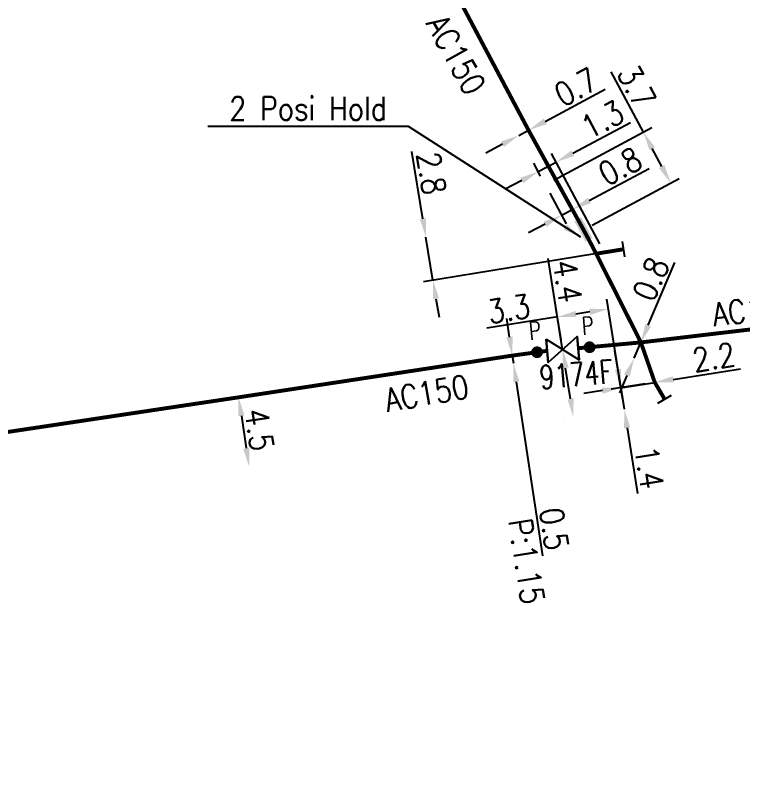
# Model space of a CAD drawing. Header units: millimetres. Extents: x 150998 to 151977, y 126997 to 128005.
# Drawn here: x 151153.56 to 151200.18, y 127582.69 to 127631.29 of the extents above; entities that cross this region are included whole.
import ezdxf
from ezdxf.enums import TextEntityAlignment as Align

# ---------------------------------------------------------------- set-up
doc = ezdxf.new("R2010")
doc.units = ezdxf.units.MM
doc.header["$PDMODE"] = 34
doc.linetypes.add('L_100_AP', pattern=[14, 10, -1.5, 1, -1.5])
doc.layers.get('0').update_dxf_attribs({"linetype": 'CONTINUOUS'})
doc.layers.get('DEFPOINTS').update_dxf_attribs({"linetype": 'CONTINUOUS'})
for name, color, linetype in [('L_140', 3, 'CONTINUOUS'), ('L_300', 7, 'CONTINUOUS'), ('L_340', 7, 'CONTINUOUS')]:
    doc.layers.add(name, color=color, linetype=linetype)
doc.styles.add('G_ROMANS', font='ROMANS.SHX', dxfattribs={"width": 0.75})
doc.styles.get("Standard").update_dxf_attribs({"font": 'romans.shx', "width": 0.85})
doc.dimstyles.get("Standard").update_dxf_attribs({"dimtxt": 1.5, "dimasz": 1.2, "dimexe": 0.625, "dimexo": 0.625, "dimgap": 0.25, "dimtad": 1, "dimdec": 1, "dimzin": 0, "dimdsep": 46, "dimtxsty": 'Standard', "dimcen": -0.5, "dimadec": 0, "dimazin": 0, "dimtfac": 1, "dimtdec": 1, "dimtmove": 0, "dimatfit": 3, "dimfxl": 0, "dimtolj": 1, "dimtzin": 0, "dimarcsym": 0})

# ---------------------------------------------------------------- blocks, each defined once
blk = doc.blocks.new('*D503')
at = {"layer": 'DEFPOINTS', "color": 0, "linetype": 'Continuous', "transparency": 16777216}
for p in [(151191.562, 127612.472), (151188.633, 127609.872), (151192.581, 127606.042)]:
    blk.add_point(p, dxfattribs=at)
at = {"layer": 'L_300', "color": 0, "linetype": 'Continuous', "lineweight": -2, "transparency": 16777216}
for p, q in [((151192.483, 127606.66), (151191.464, 127613.09)), ((151188.535, 127610.489), (151188.205, 127612.573)), ((151190.376, 127612.285), (151189.488, 127612.144)), ((151188.302, 127611.956), (151183.781, 127611.239))]:
    blk.add_line(p, q, dxfattribs=at)
at = {"layer": 'L_300', "color": 0, "linetype": 'Continuous', "transparency": 16777216}
for points in [[(151189.456, 127612.341), (151189.519, 127611.946), (151188.302, 127611.956)], [(151190.345, 127612.482), (151190.408, 127612.087), (151191.562, 127612.472)]]:
    blk.add_solid(points, dxfattribs=at)
at = {"layer": 'L_300', "color": 0, "linetype": 'Continuous', "transparency": 16777216, "insert": (151185.19, 127612.475), "char_height": 1.5, "attachment_point": 5, "rotation": 9.0042}
blk.add_mtext('\\A1;3.3', dxfattribs=at)
blk = doc.blocks.new('*D504')
at = {"layer": 'DEFPOINTS', "color": 0, "linetype": 'Continuous', "transparency": 16777216}
for p in [(151188.633, 127609.872), (151189.321, 127605.526), (151189.321, 127605.526)]:
    blk.add_point(p, dxfattribs=at)
at = {"layer": 'L_300', "color": 0, "linetype": 'Continuous', "lineweight": -2, "transparency": 16777216}
for p, q in [((151188.633, 127609.872), (151187.709, 127615.701)), ((151189.133, 127606.711), (151188.82, 127608.686)), ((151188.704, 127605.428), (151188.704, 127605.428))]:
    blk.add_line(p, q, dxfattribs=at)
at = {"layer": 'L_300', "color": 0, "linetype": 'Continuous', "transparency": 16777216}
for points in [[(151189.018, 127608.718), (151188.623, 127608.655), (151188.633, 127609.872)], [(151189.331, 127606.742), (151188.936, 127606.68), (151189.321, 127605.526)]]:
    blk.add_solid(points, dxfattribs=at)
at = {"layer": 'L_300', "color": 0, "linetype": 'Continuous', "transparency": 16777216, "insert": (151188.95, 127614.261), "char_height": 1.5, "attachment_point": 5, "rotation": 279.0042}
blk.add_mtext('\\A1;4.4', dxfattribs=at)
blk = doc.blocks.new('*D505')
at = {"layer": 'DEFPOINTS', "color": 0, "linetype": 'Continuous', "transparency": 16777216}
for p in [(151185.408, 127609.483), (151185.482, 127608.988), (151185.482, 127608.988)]:
    blk.add_point(p, dxfattribs=at)
at = {"layer": 'L_140', "color": 0, "linetype": 'Continuous', "lineweight": -2, "transparency": 16777216}
for p, q in [((151185.23, 127610.669), (151185.052, 127611.856)), ((151185.408, 127609.483), (151185.482, 127608.988)), ((151185.66, 127607.802), (151187.331, 127596.661))]:
    blk.add_line(p, q, dxfattribs=at)
at = {"layer": 'L_140', "color": 0, "linetype": 'Continuous', "transparency": 16777216}
for points in [[(151185.428, 127610.699), (151185.032, 127610.64), (151185.408, 127609.483)], [(151185.858, 127607.831), (151185.462, 127607.772), (151185.482, 127608.988)]]:
    blk.add_solid(points, dxfattribs=at)
at = {"layer": 'L_140', "color": 0, "linetype": 'Continuous', "transparency": 16777216, "insert": (151188.085, 127598.378), "char_height": 1.5, "attachment_point": 5, "rotation": 278.5304}
blk.add_mtext('\\A1;0.5', dxfattribs=at)
blk = doc.blocks.new('*D507')
at = {"layer": 'DEFPOINTS', "color": 0, "linetype": 'Continuous', "transparency": 16777216}
for p in [(151179.874, 127617.069), (151179.874, 127617.069), (151191.312, 127616.097)]:
    blk.add_point(p, dxfattribs=at)
at = {"layer": 'L_340', "color": 0, "linetype": 'Continuous', "lineweight": -2, "transparency": 16777216}
for p, q in [((151179.681, 127618.254), (151178.978, 127622.568)), ((151180.325, 127614.306), (151179.874, 127617.069)), ((151190.695, 127615.996), (151179.708, 127614.205)), ((151180.518, 127613.122), (151180.711, 127611.937))]:
    blk.add_line(p, q, dxfattribs=at)
at = {"layer": 'L_340', "color": 0, "linetype": 'Continuous', "transparency": 16777216}
for points in [[(151179.879, 127618.286), (151179.484, 127618.222), (151179.874, 127617.069)], [(151180.715, 127613.154), (151180.32, 127613.089), (151180.325, 127614.306)]]:
    blk.add_solid(points, dxfattribs=at)
at = {"layer": 'L_340', "color": 0, "linetype": 'Continuous', "transparency": 16777216, "insert": (151180.22, 127621.164), "char_height": 1.5, "attachment_point": 5, "rotation": 279.2586}
blk.add_mtext('\\A1;2.8', dxfattribs=at)
blk = doc.blocks.new('*D508')
at = {"layer": 'DEFPOINTS', "color": 0, "linetype": 'Continuous', "transparency": 16777216}
for p in [(151186.447, 127623.919), (151185.83, 127623.589), (151185.83, 127623.589)]:
    blk.add_point(p, dxfattribs=at)
at = {"layer": 'L_140', "color": 0, "linetype": 'Continuous', "lineweight": -2, "transparency": 16777216}
for p, q in [((151187.505, 127624.485), (151191.36, 127626.547)), ((151185.83, 127623.589), (151186.447, 127623.919)), ((151184.772, 127623.023), (151183.714, 127622.457))]:
    blk.add_line(p, q, dxfattribs=at)
at = {"layer": 'L_140', "color": 0, "linetype": 'Continuous', "transparency": 16777216}
for points in [[(151187.411, 127624.662), (151187.6, 127624.309), (151186.447, 127623.919)], [(151184.677, 127623.199), (151184.866, 127622.847), (151185.83, 127623.589)]]:
    blk.add_solid(points, dxfattribs=at)
at = {"layer": 'L_140', "color": 0, "linetype": 'Continuous', "transparency": 16777216, "insert": (151189.49, 127626.681), "char_height": 1.5, "attachment_point": 5, "rotation": 28.1451}
blk.add_mtext('\\A1;0.7', dxfattribs=at)
blk = doc.blocks.new('*D509')
at = {"layer": 'DEFPOINTS', "color": 0, "linetype": 'Continuous', "transparency": 16777216}
for p in [(151187.518, 127620.434), (151188.568, 127618.47), (151190.3, 127616.929)]:
    blk.add_point(p, dxfattribs=at)
at = {"layer": 'L_140', "color": 0, "linetype": 'Continuous', "lineweight": -2, "transparency": 16777216}
for p, q in [((151190.332, 127619.414), (151194.186, 127621.476)), ((151187.812, 127619.883), (151188.863, 127617.919)), ((151190.005, 127617.48), (151188.979, 127619.399)), ((151188.568, 127618.47), (151189.274, 127618.847)), ((151187.51, 127617.904), (151186.452, 127617.338))]:
    blk.add_line(p, q, dxfattribs=at)
at = {"layer": 'L_140', "color": 0, "linetype": 'Continuous', "transparency": 16777216}
for points in [[(151190.237, 127619.59), (151190.426, 127619.237), (151189.274, 127618.847)], [(151187.416, 127618.08), (151187.605, 127617.728), (151188.568, 127618.47)]]:
    blk.add_solid(points, dxfattribs=at)
at = {"layer": 'L_140', "color": 0, "linetype": 'Continuous', "transparency": 16777216, "insert": (151192.316, 127621.609), "char_height": 1.5, "attachment_point": 5, "rotation": 28.1451}
blk.add_mtext('\\A1;0.8', dxfattribs=at)
blk = doc.blocks.new('*D510')
at = {"layer": 'DEFPOINTS', "color": 0, "linetype": 'Continuous', "transparency": 16777216}
for p in [(151187.072, 127621.268), (151187.518, 127620.434), (151191.312, 127616.097)]:
    blk.add_point(p, dxfattribs=at)
at = {"layer": 'L_340', "color": 0, "linetype": 'Continuous', "lineweight": -2, "transparency": 16777216}
for p, q in [((151189.276, 127622.447), (151192.97, 127624.423)), ((151191.017, 127616.648), (151187.923, 127622.432)), ((151187.072, 127621.268), (151188.218, 127621.881)), ((151187.223, 127620.985), (151186.777, 127621.819)), ((151186.014, 127620.702), (151184.956, 127620.136))]:
    blk.add_line(p, q, dxfattribs=at)
at = {"layer": 'L_340', "color": 0, "linetype": 'Continuous', "transparency": 16777216}
for points in [[(151189.182, 127622.623), (151189.37, 127622.271), (151188.218, 127621.881)], [(151185.919, 127620.878), (151186.108, 127620.525), (151187.072, 127621.268)]]:
    blk.add_solid(points, dxfattribs=at)
at = {"layer": 'L_340', "color": 0, "linetype": 'Continuous', "transparency": 16777216, "insert": (151191.18, 127624.6), "char_height": 1.5, "attachment_point": 5, "rotation": 28.1451}
blk.add_mtext('\\A1;1.3', dxfattribs=at)
blk = doc.blocks.new('*D511')
at = {"layer": 'DEFPOINTS', "color": 0, "linetype": 'Continuous', "transparency": 16777216}
for p in [(151193.646, 127610.328), (151193.215, 127609.316), (151193.215, 127609.316)]:
    blk.add_point(p, dxfattribs=at)
at = {"layer": 'L_140', "color": 0, "linetype": 'Continuous', "lineweight": -2, "transparency": 16777216}
for p, q in [((151194.116, 127611.432), (151195.829, 127615.454)), ((151193.215, 127609.316), (151193.646, 127610.328)), ((151192.745, 127608.212), (151192.274, 127607.108))]:
    blk.add_line(p, q, dxfattribs=at)
at = {"layer": 'L_140', "color": 0, "linetype": 'Continuous', "transparency": 16777216}
for points in [[(151193.932, 127611.511), (151194.3, 127611.354), (151193.646, 127610.328)], [(151192.561, 127608.291), (151192.929, 127608.134), (151193.215, 127609.316)]]:
    blk.add_solid(points, dxfattribs=at)
at = {"layer": 'L_140', "color": 0, "linetype": 'Continuous', "transparency": 16777216, "insert": (151194.287, 127614.387), "char_height": 1.5, "attachment_point": 5, "rotation": 66.9325}
blk.add_mtext('\\A1;0.8', dxfattribs=at)
blk = doc.blocks.new('L_300_05')
at = {"color": 0, "linetype": 'Continuous'}
for p, q in [((-1, 0.75), (-1, -0.75)), ((1, 0.75), (1, -0.75))]:
    blk.add_line(p, q, dxfattribs=at)
at = {"flags": 128}
blk.add_lwpolyline([(-1, 0.75), (1, -0.75), (1, 0.75), (-1, -0.75), (-1, 0.75)], dxfattribs=at)
at = {"color": 0, "linetype": 'Continuous', "style": 'G_ROMANS', "width": 0.75}
blk.add_attdef('NUM', text='', height=1.5, dxfattribs=at).set_placement((0, 2.75), align=Align.MIDDLE)
at = {"color": 0, "linetype": 'Continuous', "style": 'G_ROMANS', "width": 0.75, "flags": 3}
for tag, p in [('DEF_LEG', (0, -2.75)), ('DEF_COUP', (0, -5.25)), ('DEF_TYPE', (0, -7.75))]:
    blk.add_attdef(tag, text='', height=1.2, dxfattribs=at).set_placement(p, align=Align.MIDDLE)
blk = doc.blocks.new('L_300_12')
at = {"color": 0, "linetype": 'Continuous', "const_width": 0.497, "flags": 128}
blk.add_lwpolyline([(-0.252, 0, 1), (0.252, 0, 1)], format="xyb", close=True, dxfattribs=at)
at = {"color": 0, "linetype": 'Continuous', "style": 'G_ROMANS', "width": 0.75}
blk.add_text('P', height=1.5, dxfattribs=at).set_placement((0, 1.85), align=Align.MIDDLE)
at = {"color": 0, "linetype": 'Continuous', "style": 'G_ROMANS', "width": 0.75, "flags": 3}
for tag, p in [('DEF_LEG', (0, -5)), ('DEF_COUP', (0, -7.5)), ('DEF_TYPE', (0, -10))]:
    blk.add_attdef(tag, text='', height=1.2, dxfattribs=at).set_placement(p, align=Align.MIDDLE)
blk = doc.blocks.new('L_340_07')
at = {"color": 0, "linetype": 'Continuous', "flags": 128}
blk.add_lwpolyline([(1.25, -0.5), (1.25, 0.5)], dxfattribs=at)
at = {"color": 0, "linetype": 'Continuous', "const_width": 0.25, "flags": 128}
blk.add_lwpolyline([(0, 0), (1.25, 0)], dxfattribs=at)
at = {"color": 0, "linetype": 'Continuous', "style": 'G_ROMANS', "width": 0.75, "flags": 3}
for tag, p in [('DEF_LEG', (0.723, -3.465)), ('DEF_COUP', (0.723, -5.965)), ('DEF_TYPE', (0.723, -8.465))]:
    blk.add_attdef(tag, text='', height=1.2, dxfattribs=at).set_placement(p, align=Align.MIDDLE)
blk = doc.blocks.new('*D512')
at = {"layer": 'DEFPOINTS', "color": 0, "linetype": 'Continuous', "transparency": 16777216}
for p in [(151193.806, 127623.798), (151187.518, 127620.434), (151189.968, 127617.549)]:
    blk.add_point(p, dxfattribs=at)
at = {"layer": 'L_340', "color": 0, "linetype": 'Continuous', "lineweight": -2, "transparency": 16777216}
for p, q in [((151193.806, 127623.798), (151191.744, 127627.653)), ((151188.069, 127620.729), (151194.357, 127624.093)), ((151194.985, 127621.594), (151194.372, 127622.74)), ((151190.519, 127617.844), (151196.102, 127620.83))]:
    blk.add_line(p, q, dxfattribs=at)
at = {"layer": 'L_340', "color": 0, "linetype": 'Continuous', "transparency": 16777216}
for points in [[(151194.548, 127622.834), (151194.195, 127622.646), (151193.806, 127623.798)], [(151195.161, 127621.688), (151194.809, 127621.499), (151195.551, 127620.536)]]:
    blk.add_solid(points, dxfattribs=at)
at = {"layer": 'L_340', "color": 0, "linetype": 'Continuous', "transparency": 16777216, "insert": (151193.373, 127626.726), "char_height": 1.5, "attachment_point": 5, "rotation": 298.1451}
blk.add_mtext('\\A1;3.7', dxfattribs=at)
blk = doc.blocks.new('L_340_02')
at = {"color": 0, "linetype": 'Continuous'}
blk.add_solid([(-0.75, 0.5), (0.75, 0.5), (-0.75, 0), (0.75, 0)], dxfattribs=at)
at = {"color": 0, "linetype": 'Continuous', "width": 0.75, "flags": 3}
for tag, p in [('DEF_LEG', (0, -4.5)), ('DEF_COUP', (0, -7)), ('DEF_TYPE', (0, -9.5))]:
    blk.add_attdef(tag, text='', height=1.2, dxfattribs=at).set_placement(p, align=Align.MIDDLE)
blk = doc.blocks.new('*D515')
at = {"layer": 'DEFPOINTS', "color": 0, "linetype": 'Continuous', "transparency": 16777216}
for p in [(151167.867, 127606.81), (151168.546, 127602.362), (151168.546, 127602.362)]:
    blk.add_point(p, dxfattribs=at)
at = {"layer": 'L_140', "color": 0, "linetype": 'Continuous', "lineweight": -2, "transparency": 16777216}
blk.add_line((151168.048, 127605.624), (151168.365, 127603.548), dxfattribs=at)
at = {"layer": 'L_140', "color": 0, "linetype": 'Continuous', "transparency": 16777216}
for points in [[(151168.245, 127605.654), (151167.85, 127605.594), (151167.867, 127606.81)], [(151168.563, 127603.578), (151168.167, 127603.518), (151168.546, 127602.362)]]:
    blk.add_solid(points, dxfattribs=at)
at = {"layer": 'L_140', "color": 0, "linetype": 'Continuous', "transparency": 16777216, "insert": (151169.195, 127604.737), "char_height": 1.5, "attachment_point": 5, "rotation": 278.6857}
blk.add_mtext('\\A1;4.5', dxfattribs=at)
blk = doc.blocks.new('*D917')
at = {"layer": 'DEFPOINTS', "color": 0, "linetype": 'Continuous', "transparency": 16777216}
for p in [(151194.534, 127607.769), (151192.581, 127606.042), (151192.581, 127606.042)]:
    blk.add_point(p, dxfattribs=at)
at = {"layer": 'L_340', "color": 0, "linetype": 'Continuous', "lineweight": -2, "transparency": 16777216}
for p, q in [((151192.174, 127608.61), (151191.986, 127609.795)), ((151193.917, 127607.672), (151191.744, 127607.327)), ((151192.361, 127607.425), (151192.581, 127606.042)), ((151192.768, 127604.857), (151193.434, 127600.659))]:
    blk.add_line(p, q, dxfattribs=at)
at = {"layer": 'L_340', "color": 0, "linetype": 'Continuous', "transparency": 16777216}
for points in [[(151192.371, 127608.642), (151191.976, 127608.579), (151192.361, 127607.425)], [(151192.966, 127604.888), (151192.571, 127604.826), (151192.581, 127606.042)]]:
    blk.add_solid(points, dxfattribs=at)
at = {"layer": 'L_340', "color": 0, "linetype": 'Continuous', "transparency": 16777216, "insert": (151194.183, 127602.322), "char_height": 1.5, "attachment_point": 5, "rotation": 279.0042}
blk.add_mtext('\\A1;1.4', dxfattribs=at)
blk = doc.blocks.new('*D918')
at = {"layer": 'DEFPOINTS', "color": 0, "linetype": 'Continuous', "transparency": 16777216}
for p in [(151194.534, 127607.769), (151192.361, 127607.425), (151192.581, 127606.042)]:
    blk.add_point(p, dxfattribs=at)
at = {"layer": 'L_340', "color": 0, "linetype": 'Continuous', "lineweight": -2, "transparency": 16777216}
for p, q in [((151195.72, 127607.957), (151200.037, 127608.641)), ((151192.483, 127606.66), (151192.264, 127608.042)), ((151192.361, 127607.425), (151194.534, 127607.769)), ((151191.176, 127607.237), (151189.991, 127607.049))]:
    blk.add_line(p, q, dxfattribs=at)
at = {"layer": 'L_340', "color": 0, "linetype": 'Continuous', "transparency": 16777216}
for points in [[(151195.688, 127608.155), (151195.751, 127607.76), (151194.534, 127607.769)], [(151191.145, 127607.435), (151191.208, 127607.04), (151192.361, 127607.425)]]:
    blk.add_solid(points, dxfattribs=at)
at = {"layer": 'L_340', "color": 0, "linetype": 'Continuous', "transparency": 16777216, "insert": (151198.314, 127609.381), "char_height": 1.5, "attachment_point": 5, "rotation": 9.0042}
blk.add_mtext('\\A1;2.2', dxfattribs=at)

msp = doc.modelspace()

# ---------------------------------------------------------------- linework, layer by layer
at = {"layer": 'L_140', "linetype": 'L_100_AP'}
msp.add_lwpolyline([(151136.421, 127716.047, 0.25, 0.25, 0), (151141.964, 127705.94, 0.25, 0.25, 0), (151147.327, 127696.184, 0.25, 0.25, 0), (151159.116, 127674.447, 0.25, 0.25, 0), (151169.259, 127655.827, 0.25, 0.25, 0), (151178.034, 127639.624, 0.25, 0.25, 0), (151181.598, 127633.06, 0.25, 0.25, 0), (151181.598, 127633.06, 0.25, 0.25, 0), (151186.447, 127623.919, 0.25, 0.25, 0), (151189.968, 127617.549, 0.25, 0.25, 0), (151190.3, 127616.929, 0.25, 0.25, 0), (151190.779, 127616.01, 0.25, 0.25, 0), (151193.646, 127610.328, 0.25, 0.25, 0), (151194.534, 127607.769, 0, 0, 0)], format="xyseb", dxfattribs=at)
at = {"layer": 'L_140', "linetype": 'L_100_AP', "const_width": 0.25, "flags": 128}
msp.add_lwpolyline([(151191.312, 127616.097), (151190.779, 127616.01)], dxfattribs=at)
at = {"layer": 'L_140', "linetype": 'L_100_AP', "flags": 128}
for points in [[(151210.535, 127612.269, 0.25, 0.25, 0), (151210.137, 127612.206, 0.25, 0.25, 0), (151209.742, 127612.144, 0.25, 0.25, 0), (151208.936, 127612.089, 0.25, 0.25, 0), (151208.039, 127612.028, 0.25, 0.25, 0), (151193.646, 127610.328, 0.25, 0.25, 0), (151189.629, 127609.956, 0.25, 0.25, 0), (151189.629, 127609.956, 0, 0, 0)], [(151121.531, 127582.815, 0.25, 0.25, 0), (151129.289, 127587.426, 0.25, 0.25, 0), (151130.162, 127587.947, 0.25, 0.25, 0), (151134.633, 127594.867, 0.25, 0.25, 0), (151139.097, 127602.506, 0.25, 0.25, 0), (151141.104, 127602.788, 0.25, 0.25, 0), (151146.472, 127603.599, 0.25, 0.25, 0), (151167.867, 127606.81, 0.25, 0.25, 0), (151185.408, 127609.483, 0.25, 0.25, 0), (151187.636, 127609.787, 0, 0, 0)]]:
    msp.add_lwpolyline(points, format="xyseb", dxfattribs=at)

# ---------------------------------------------------------------- block references
at = {"layer": 'L_300', "yscale": 0.75, "zscale": 0.7499999999999999}
for p, xscale, rotation in [((151186.993, 127609.699), 0.7499999999872368, 5.310057650003856), ((151190.36, 127610.018), 0.7499999999924108, 4.842696658958559)]:
    msp.add_blockref('L_300_12', p, dxfattribs=dict(at, xscale=xscale, rotation=rotation))
at = {"layer": 'L_300'}
ref = msp.add_blockref('L_300_05', (151188.633, 127609.872), dxfattribs=dict(at, rotation=4.842696659972426))
ref.add_attrib('NUM', '9174F', dxfattribs={"layer": '0', "color": 0, "linetype": 'Continuous', "height": 1.5, "rotation": 4.8427, "width": 0.75}).set_placement((151189.5, 127608.278), align=Align.MIDDLE_CENTER)
at = {"layer": 'L_340'}
for name, p, rotation in [('L_340_02', (151189.742, 127617.438), 298.5952782707825), ('L_340_07', (151191.312, 127616.097), 9.25856230772706), ('L_340_07', (151194.534, 127607.769), 300.3598029644602)]:
    msp.add_blockref(name, p, dxfattribs=dict(at, rotation=rotation))

# ---------------------------------------------------------------- texts
at = {"layer": 'L_140', "linetype": 'Continuous', "char_height": 1.5, "attachment_point": 1}
for s, insert, rotation in [('AC150', (151181.156, 127631.482), 298.8629), ('AC150', (151198.151, 127612.854), 6.8667), ('AC150', (151177.135, 127607.348), 9.9048), ('P:1.15', (151186.624, 127599.15), 278.9414)]:
    msp.add_mtext(s, dxfattribs=dict(at, insert=insert, rotation=rotation))
at = {"layer": 'L_340', "linetype": 'Continuous', "insert": (151177.38, 127624.558), "char_height": 1.5, "attachment_point": 9}
msp.add_mtext('\\A1;2 Posi Hold', dxfattribs=at)

# ---------------------------------------------------------------- dimensions: what is measured, and where the dimension line sits
at = {"layer": 'L_140', "linetype": 'Continuous'}
for base, p1, p2, angle, picture, middle in [((151185.83, 127623.589), (151186.447, 127623.919), (151185.83, 127623.589), 28.1451, '*D508', (151189.962, 127625.799)), ((151188.568, 127618.47), (151190.3, 127616.929), (151187.518, 127620.434), 28.1451, '*D509', (151192.788, 127620.728)), ((151185.482, 127608.988), (151185.408, 127609.483), (151185.482, 127608.988), 98.5304, '*D505', (151187.096, 127598.229)), ((151168.546, 127602.362), (151167.867, 127606.81), (151168.546, 127602.362), 98.6857, '*D515', (151168.206, 127604.586))]:
    dim = msp.add_linear_dim(base=base, p1=p1, p2=p2, angle=angle, dimstyle='Standard', dxfattribs=at)
    dim.commit()
    dim.dimension.update_dxf_attribs({"geometry": picture, "text_midpoint": middle, "dimtype": 160})
dim = msp.add_linear_dim(base=(151193.215, 127609.316), p1=(151193.646, 127610.328), p2=(151193.215, 127609.316), angle=66.9325, text='0.8', dimstyle='Standard', dxfattribs=at)
dim.commit()
dim.dimension.update_dxf_attribs({"geometry": '*D511', "text_midpoint": (151195.207, 127613.995), "dimtype": 160})
at = {"layer": 'L_300', "linetype": 'Continuous'}
for base, p2, angle, picture, middle in [((151189.321, 127605.526), (151189.321, 127605.526), 99.0042, '*D504', (151187.962, 127614.105)), ((151191.562, 127612.472), (151192.581, 127606.042), 189.0042, '*D503', (151185.347, 127611.488))]:
    dim = msp.add_linear_dim(base=base, p1=(151188.633, 127609.872), p2=p2, angle=angle, dimstyle='Standard', dxfattribs=at)
    dim.commit()
    dim.dimension.update_dxf_attribs({"geometry": picture, "text_midpoint": middle, "dimtype": 160})
at = {"layer": 'L_340', "linetype": 'Continuous'}
for base, p1, p2, angle, picture, middle in [((151193.806, 127623.798), (151189.968, 127617.549), (151187.518, 127620.434), 298.1451, '*D512', (151192.492, 127626.254)), ((151187.072, 127621.268), (151191.312, 127616.097), (151187.518, 127620.434), 28.1451, '*D510', (151191.652, 127623.718)), ((151179.874, 127617.069), (151191.312, 127616.097), (151179.874, 127617.069), 279.2586, '*D507', (151179.233, 127621.003)), ((151192.361, 127607.425), (151194.534, 127607.769), (151192.581, 127606.042), 9.0042, '*D918', (151198.471, 127608.393)), ((151192.581, 127606.042), (151194.534, 127607.769), (151192.581, 127606.042), 99.0042, '*D917', (151193.195, 127602.166))]:
    dim = msp.add_linear_dim(base=base, p1=p1, p2=p2, angle=angle, dimstyle='Standard', dxfattribs=at)
    dim.commit()
    dim.dimension.update_dxf_attribs({"geometry": picture, "text_midpoint": middle, "dimtype": 160})

# ---------------------------------------------------------------- leaders
at = {"layer": 'L_340', "linetype": 'Continuous', "annotation_type": 0, "has_hookline": 1, "hookline_direction": 1, "text_width": 11.414}
msp.add_leader([(151189.808, 127617.076), (151178.753, 127624.152), (151177.553, 127624.152)], dimstyle='Standard', override={"dimgap": 0.25, "dimtad": 2}, dxfattribs=at)

doc.saveas('drawing.dxf')
